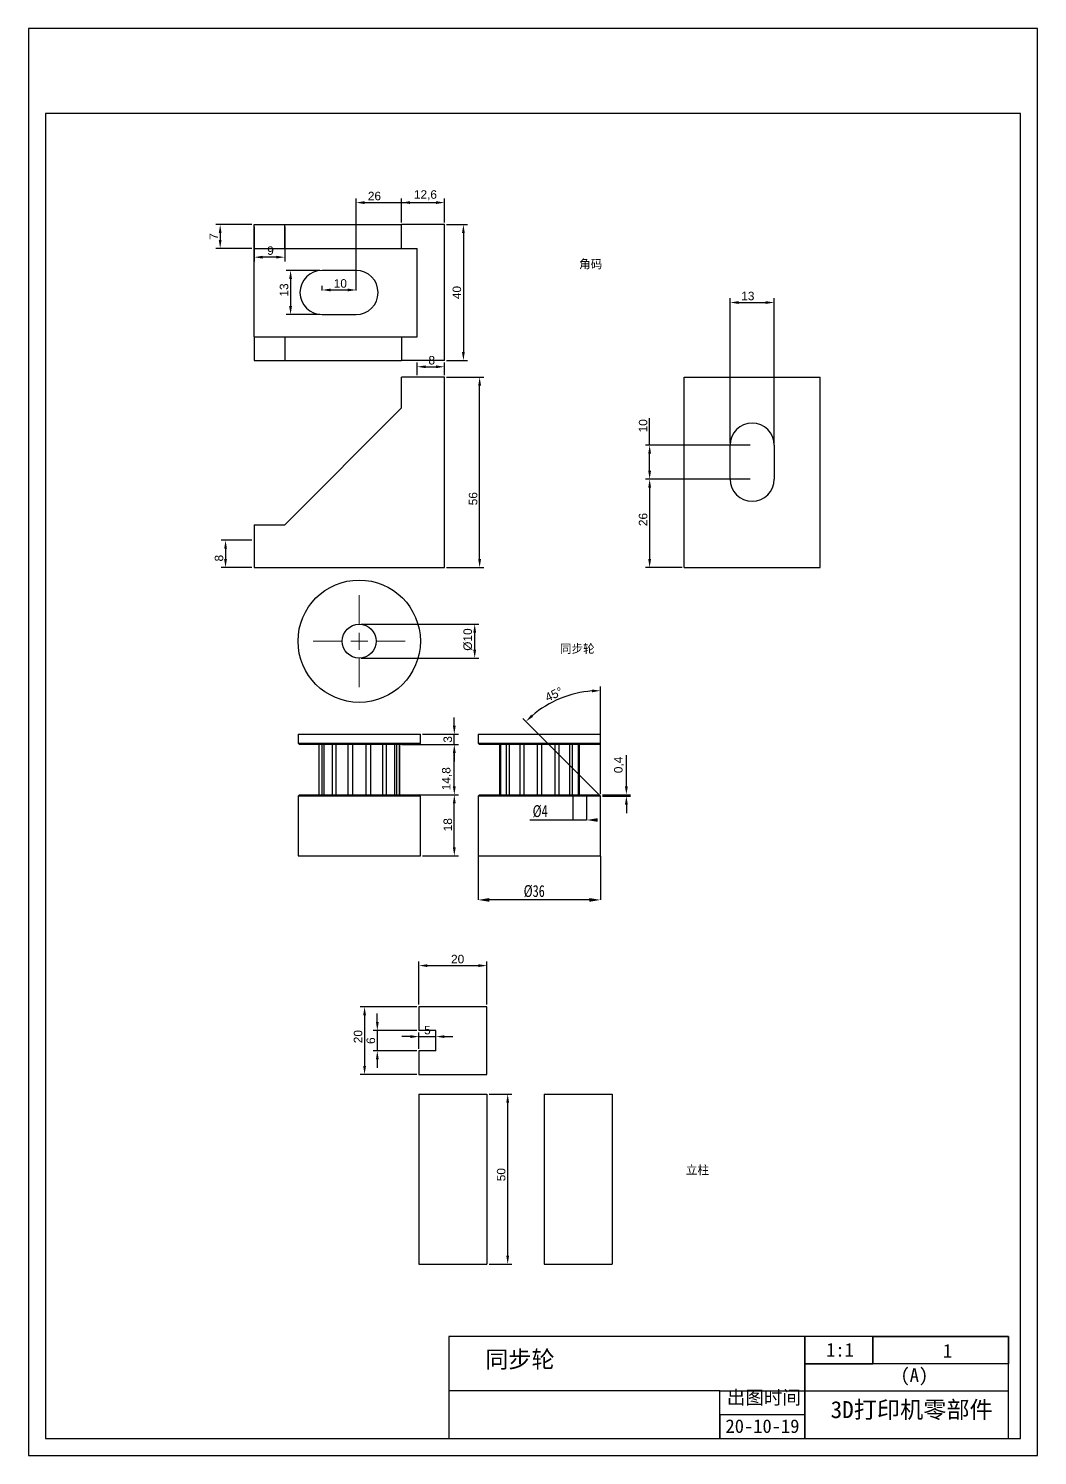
# Model space of a CAD drawing. Header units: millimetres. Extents: x -9 to 2385, y -1365 to 512.
# Drawn here: x 809.4 to 1106.4, y 85.9 to 505.9 of the extents above; entities that cross this region are included whole.
import ezdxf

# ---------------------------------------------------------------- set-up
doc = ezdxf.new("R2010")
doc.units = ezdxf.units.MM
doc.styles.add('SLDTEXTSTYLE0', font='TXT', dxfattribs={"width": 0.75})
doc.styles.get("Standard").update_dxf_attribs({"font": 'arial.ttf'})
doc.dimstyles.new('ISO-25', dxfattribs={"dimtxt": 2.5, "dimasz": 2.5, "dimexe": 1.25, "dimexo": 0.625, "dimtad": 1, "dimtxsty": 'Standard', "dimcen": 2.5, "dimclrd": 1, "dimclre": 1, "dimclrt": 1, "dimadec": 0, "dimazin": 0, "dimtfac": 1, "dimtmove": 0, "dimatfit": 3, "dimfxl": 1, "dimtfillclr": 1, "dimarcsym": 0})
doc.dimstyles.new('SLDDIMSTYLE0', dxfattribs={"dimtxt": 3.5, "dimasz": 3.302, "dimexe": 0, "dimexo": 0.0625, "dimgap": 0.875, "dimtad": 1, "dimrnd": 1e-09, "dimzin": 12, "dimdsep": 46, "dimtxsty": 'SLDTEXTSTYLE0', "dimsah": 1, "dimcen": 0.09, "dimadec": 0, "dimazin": 3, "dimtfac": 1, "dimtofl": 0, "dimtmove": 0, "dimatfit": 3, "dimfxl": 1, "dimfrac": 2, "dimtolj": 1, "dimtzin": 12, "dimarcsym": 0})
doc.dimstyles.new('SLDDIMSTYLE2', dxfattribs={"dimtxt": 3.5, "dimasz": 3.302, "dimexe": 0, "dimexo": 0.0625, "dimgap": 0.875, "dimtad": 1, "dimrnd": 1e-09, "dimzin": 12, "dimdsep": 46, "dimtxsty": 'SLDTEXTSTYLE0', "dimblk1": 'NONE', "dimsah": 1, "dimcen": 0, "dimadec": 0, "dimazin": 3, "dimtfac": 1, "dimtmove": 0, "dimatfit": 3, "dimldrblk": 'NONE', "dimfxl": 1, "dimfrac": 2, "dimtolj": 1, "dimtzin": 12, "dimarcsym": 0})

# ---------------------------------------------------------------- blocks, each defined once
blk = doc.blocks.new('*D131')
at = {"color": 1, "linetype": 'Continuous', "lineweight": -2, "transparency": 16777216}
for p, q in [((925.33, 280.4), (935.95, 280.4)), ((934.7, 264.9), (934.7, 277.9)), ((925.33, 262.4), (935.95, 262.4))]:
    blk.add_line(p, q, dxfattribs=at)
at = {"color": 1, "linetype": 'Continuous', "transparency": 16777216}
for points in [[(934.29, 277.9), (935.12, 277.9), (934.7, 280.4)], [(934.29, 264.9), (935.12, 264.9), (934.7, 262.4)]]:
    blk.add_solid(points, dxfattribs=at)
at = {"layer": 'Defpoints', "color": 0, "linetype": 'Continuous', "transparency": 16777216}
for p in [(924.7, 280.4), (934.7, 280.4), (924.7, 262.4)]:
    blk.add_point(p, dxfattribs=at)
at = {"color": 1, "linetype": 'Continuous', "lineweight": 18, "transparency": 16777216, "insert": (931.53, 271.59), "char_height": 2.5, "attachment_point": 2, "rotation": 90}
blk.add_mtext('18', dxfattribs=at)
blk = doc.blocks.new('*D132')
at = {"color": 1, "linetype": 'Continuous', "lineweight": -2, "transparency": 16777216}
for p, q in [((919.22, 295.2), (935.95, 295.2)), ((934.7, 282.9), (934.7, 292.7)), ((919.22, 280.4), (935.95, 280.4))]:
    blk.add_line(p, q, dxfattribs=at)
at = {"color": 1, "linetype": 'Continuous', "transparency": 16777216}
for points in [[(934.29, 292.7), (935.12, 292.7), (934.7, 295.2)], [(934.29, 282.9), (935.12, 282.9), (934.7, 280.4)]]:
    blk.add_solid(points, dxfattribs=at)
at = {"layer": 'Defpoints', "color": 0, "linetype": 'Continuous', "transparency": 16777216}
for p in [(918.59, 295.2), (934.7, 295.2), (918.59, 280.4)]:
    blk.add_point(p, dxfattribs=at)
at = {"color": 1, "linetype": 'Continuous', "lineweight": 18, "transparency": 16777216, "insert": (931.07, 285.13), "char_height": 2.5, "attachment_point": 2, "rotation": 90}
blk.add_mtext('14,8', dxfattribs=at)
blk = doc.blocks.new('*D133')
at = {"color": 1, "linetype": 'Continuous', "lineweight": -2, "transparency": 16777216}
for p, q in [((934.7, 300.7), (934.7, 303.2)), ((925.33, 298.2), (935.95, 298.2)), ((925.33, 295.2), (935.95, 295.2)), ((934.7, 295.2), (934.7, 298.2)), ((934.7, 292.7), (934.7, 290.2))]:
    blk.add_line(p, q, dxfattribs=at)
at = {"color": 1, "linetype": 'Continuous', "transparency": 16777216}
for points in [[(934.29, 300.7), (935.12, 300.7), (934.7, 298.2)], [(934.29, 292.7), (935.12, 292.7), (934.7, 295.2)]]:
    blk.add_solid(points, dxfattribs=at)
at = {"layer": 'Defpoints', "color": 0, "linetype": 'Continuous', "transparency": 16777216}
for p in [(924.7, 298.2), (924.7, 295.2), (934.7, 298.2)]:
    blk.add_point(p, dxfattribs=at)
at = {"color": 1, "linetype": 'Continuous', "lineweight": 18, "transparency": 16777216, "insert": (931.52, 296.7), "char_height": 2.5, "attachment_point": 2, "rotation": 90}
blk.add_mtext('3', dxfattribs=at)
blk = doc.blocks.new('*D134')
at = {"color": 1, "linetype": 'Continuous', "lineweight": -2, "transparency": 16777216}
for p, q in [((907.33, 330.61), (941.95, 330.61)), ((940.7, 323.11), (940.7, 328.11)), ((907.33, 320.61), (941.95, 320.61))]:
    blk.add_line(p, q, dxfattribs=at)
at = {"color": 1, "linetype": 'Continuous', "transparency": 16777216}
for points in [[(940.29, 328.11), (941.12, 328.11), (940.7, 330.61)], [(940.29, 323.11), (941.12, 323.11), (940.7, 320.61)]]:
    blk.add_solid(points, dxfattribs=at)
at = {"layer": 'Defpoints', "color": 0, "linetype": 'Continuous', "transparency": 16777216}
for p in [(906.7, 330.61), (940.7, 330.61), (906.7, 320.61)]:
    blk.add_point(p, dxfattribs=at)
at = {"color": 1, "linetype": 'Continuous', "lineweight": 18, "transparency": 16777216, "insert": (937.39, 326.09), "char_height": 2.5, "attachment_point": 2, "rotation": 90}
blk.add_mtext('%%c10', dxfattribs=at)
blk = doc.blocks.new('SW_CENTERMARKSYMBOL_0')
at = {"color": 0, "linetype": 'Continuous', "lineweight": 0}
for p, q in [((0, 5), (0, 13.5)), ((-5, 0), (-13.5, 0)), ((0, 0), (-2.5, 0)), ((0, 0), (0, 2.5)), ((0, 0), (0, -2.5)), ((0, 0), (2.5, 0)), ((5, 0), (13.5, 0)), ((0, -5), (0, -13.5))]:
    blk.add_line(p, q, dxfattribs=at)
blk = doc.blocks.new('*D135')
at = {"color": 0, "linetype": 'Continuous', "lineweight": -2, "transparency": 16777216}
for p, q in [((941.73, 262.33), (941.73, 249.46)), ((977.73, 262.33), (977.73, 249.46)), ((974.43, 249.46), (945.03, 249.46))]:
    blk.add_line(p, q, dxfattribs=at)
at = {"color": 0, "linetype": 'Continuous', "transparency": 16777216}
for points in [[(945.03, 250.01), (945.03, 248.91), (941.73, 249.46)], [(974.43, 250.01), (974.43, 248.91), (977.73, 249.46)]]:
    blk.add_solid(points, dxfattribs=at)
at = {"layer": 'Defpoints', "color": 0, "linetype": 'Continuous', "transparency": 16777216}
for p in [(941.73, 262.4), (977.73, 262.4), (941.73, 249.46)]:
    blk.add_point(p, dxfattribs=at)
at = {"color": 0, "linetype": 'Continuous', "lineweight": 18, "transparency": 16777216, "insert": (958.23, 253.83), "char_height": 3.5, "attachment_point": 2, "style": 'SLDTEXTSTYLE0'}
blk.add_mtext('\\A1;%%c36', dxfattribs=at)
blk = doc.blocks.new('*D136')
at = {"color": 0, "linetype": 'Continuous', "lineweight": -2, "transparency": 16777216}
for p, q in [((969.64, 280.33), (969.64, 272.98)), ((973.64, 280.33), (973.64, 272.98)), ((969.64, 272.98), (956.91, 272.98)), ((973.64, 272.98), (969.64, 272.98))]:
    blk.add_line(p, q, dxfattribs=at)
at = {"color": 0, "linetype": 'Continuous', "transparency": 16777216}
blk.add_solid([(976.94, 273.53), (976.94, 272.43), (973.64, 272.98)], dxfattribs=at)
at = {"layer": 'Defpoints', "color": 0, "linetype": 'Continuous', "transparency": 16777216}
for p in [(969.64, 280.4), (973.64, 280.4), (973.64, 272.98)]:
    blk.add_point(p, dxfattribs=at)
at = {"color": 0, "linetype": 'Continuous', "lineweight": 18, "transparency": 16777216, "insert": (959.97, 277.35), "char_height": 3.5, "attachment_point": 2, "style": 'SLDTEXTSTYLE0'}
blk.add_mtext('\\A1;%%c4', dxfattribs=at)
blk = doc.blocks.new('_NONE')
blk = doc.blocks.new('*D137')
at = {"color": 1, "linetype": 'Continuous', "lineweight": -2, "transparency": 16777216}
for p, q in [((985.36, 282.9), (985.36, 292.08)), ((978.35, 280.4), (986.61, 280.4)), ((978.35, 280), (986.61, 280)), ((985.36, 280), (985.36, 280.4)), ((985.36, 277.5), (985.36, 275))]:
    blk.add_line(p, q, dxfattribs=at)
at = {"color": 1, "linetype": 'Continuous', "transparency": 16777216}
for points in [[(984.94, 282.9), (985.78, 282.9), (985.36, 280.4)], [(984.94, 277.5), (985.78, 277.5), (985.36, 280)]]:
    blk.add_solid(points, dxfattribs=at)
at = {"layer": 'Defpoints', "color": 0, "linetype": 'Continuous', "transparency": 16777216}
for p in [(977.73, 280.4), (977.73, 280), (985.36, 280.4)]:
    blk.add_point(p, dxfattribs=at)
at = {"color": 1, "linetype": 'Continuous', "lineweight": 18, "transparency": 16777216, "insert": (981.73, 289.19), "char_height": 2.5, "attachment_point": 2, "rotation": 90}
blk.add_mtext('0,4', dxfattribs=at)
blk = doc.blocks.new('*D138')
at = {"color": 1, "linetype": 'Continuous', "lineweight": -2, "transparency": 16777216}
for p, q in [((977.73, 280.62), (977.73, 312.31)), ((977.29, 280.44), (954.88, 302.85))]:
    blk.add_line(p, q, dxfattribs=at)
blk.add_arc((977.73, 280), 31.07, 94.6121, 130.3879, dxfattribs=at)
at = {"color": 1, "linetype": 'Continuous', "transparency": 16777216}
for points in [[(975.22, 311.38), (975.25, 310.55), (977.73, 311.06)], [(957.88, 303.35), (957.32, 303.96), (955.76, 301.96)]]:
    blk.add_solid(points, dxfattribs=at)
at = {"layer": 'Defpoints', "color": 0, "linetype": 'Continuous', "transparency": 16777216}
for p in [(969.69, 310), (977.73, 280), (977.73, 280), (991.87, 265.85), (977.73, 260)]:
    blk.add_point(p, dxfattribs=at)
at = {"color": 1, "linetype": 'Continuous', "lineweight": 18, "transparency": 16777216, "insert": (961.1, 310.02), "char_height": 2.5, "attachment_point": 1, "rotation": 24.8026}
blk.add_mtext('45°', dxfattribs=at)
blk = doc.blocks.new('*D117')
at = {"color": 1, "linetype": 'Continuous', "lineweight": -2, "transparency": 16777216}
for p, q in [((932.4, 403.3), (943.41, 403.3)), ((942.16, 349.8), (942.16, 400.8)), ((932.4, 347.3), (943.41, 347.3))]:
    blk.add_line(p, q, dxfattribs=at)
at = {"color": 1, "linetype": 'Continuous', "transparency": 16777216}
for points in [[(941.74, 400.8), (942.58, 400.8), (942.16, 403.3)], [(941.74, 349.8), (942.58, 349.8), (942.16, 347.3)]]:
    blk.add_solid(points, dxfattribs=at)
at = {"layer": 'Defpoints', "color": 0, "linetype": 'Continuous', "transparency": 16777216}
for p in [(931.78, 403.3), (942.16, 403.3), (931.78, 347.3)]:
    blk.add_point(p, dxfattribs=at)
at = {"color": 1, "linetype": 'Continuous', "lineweight": 18, "transparency": 16777216, "insert": (938.98, 367.55), "char_height": 2.5, "attachment_point": 2, "rotation": 90}
blk.add_mtext('56', dxfattribs=at)
blk = doc.blocks.new('*D118')
at = {"color": 1, "linetype": 'Continuous', "lineweight": -2, "transparency": 16777216}
for p, q in [((875.15, 355.3), (866.11, 355.3)), ((867.36, 352.8), (867.36, 349.8)), ((875.15, 347.3), (866.11, 347.3))]:
    blk.add_line(p, q, dxfattribs=at)
at = {"color": 1, "linetype": 'Continuous', "transparency": 16777216}
for points in [[(866.95, 352.8), (867.78, 352.8), (867.36, 355.3)], [(866.95, 349.8), (867.78, 349.8), (867.36, 347.3)]]:
    blk.add_solid(points, dxfattribs=at)
at = {"layer": 'Defpoints', "color": 0, "linetype": 'Continuous', "transparency": 16777216}
for p in [(875.78, 355.3), (867.36, 347.3), (875.78, 347.3)]:
    blk.add_point(p, dxfattribs=at)
at = {"color": 1, "linetype": 'Continuous', "lineweight": 18, "transparency": 16777216, "insert": (864.18, 350.05), "char_height": 2.5, "attachment_point": 2, "rotation": 90}
blk.add_mtext('8', dxfattribs=at)
blk = doc.blocks.new('*D119')
at = {"color": 1, "linetype": 'Continuous', "lineweight": -2, "transparency": 16777216}
for p, q in [((923.78, 403.92), (923.78, 407.64)), ((931.78, 403.92), (931.78, 407.64)), ((926.28, 406.39), (929.28, 406.39))]:
    blk.add_line(p, q, dxfattribs=at)
at = {"color": 1, "linetype": 'Continuous', "transparency": 16777216}
for points in [[(926.28, 406.8), (926.28, 405.97), (923.78, 406.39)], [(929.28, 406.8), (929.28, 405.97), (931.78, 406.39)]]:
    blk.add_solid(points, dxfattribs=at)
at = {"layer": 'Defpoints', "color": 0, "linetype": 'Continuous', "transparency": 16777216}
for p in [(923.78, 403.3), (931.78, 406.39), (931.78, 403.3)]:
    blk.add_point(p, dxfattribs=at)
at = {"color": 1, "linetype": 'Continuous', "lineweight": 18, "transparency": 16777216, "insert": (928.06, 409.56), "char_height": 2.5, "attachment_point": 2}
blk.add_mtext('8', dxfattribs=at)
blk = doc.blocks.new('*D120')
at = {"color": 1, "linetype": 'Continuous', "lineweight": -2, "transparency": 16777216}
for p, q in [((932.4, 448.23), (938.63, 448.23)), ((937.38, 445.73), (937.38, 410.73)), ((932.4, 408.23), (938.63, 408.23))]:
    blk.add_line(p, q, dxfattribs=at)
at = {"color": 1, "linetype": 'Continuous', "transparency": 16777216}
for points in [[(936.96, 445.73), (937.79, 445.73), (937.38, 448.23)], [(936.96, 410.73), (937.79, 410.73), (937.38, 408.23)]]:
    blk.add_solid(points, dxfattribs=at)
at = {"layer": 'Defpoints', "color": 0, "linetype": 'Continuous', "transparency": 16777216}
for p in [(931.78, 448.23), (931.78, 408.23), (937.38, 408.23)]:
    blk.add_point(p, dxfattribs=at)
at = {"color": 1, "linetype": 'Continuous', "lineweight": 18, "transparency": 16777216, "insert": (934.2, 428.23), "char_height": 2.5, "attachment_point": 2, "rotation": 90}
blk.add_mtext('40', dxfattribs=at)
blk = doc.blocks.new('*D121')
at = {"color": 1, "linetype": 'Continuous', "lineweight": -2, "transparency": 16777216}
for p, q in [((919.18, 448.85), (919.18, 455.96)), ((921.68, 454.71), (929.28, 454.71)), ((931.78, 448.85), (931.78, 455.96))]:
    blk.add_line(p, q, dxfattribs=at)
at = {"color": 1, "linetype": 'Continuous', "transparency": 16777216}
for points in [[(921.68, 455.13), (921.68, 454.29), (919.18, 454.71)], [(929.28, 455.13), (929.28, 454.29), (931.78, 454.71)]]:
    blk.add_solid(points, dxfattribs=at)
at = {"layer": 'Defpoints', "color": 0, "linetype": 'Continuous', "transparency": 16777216}
for p in [(931.78, 454.71), (919.18, 448.23), (931.78, 448.23)]:
    blk.add_point(p, dxfattribs=at)
at = {"color": 1, "linetype": 'Continuous', "lineweight": 18, "transparency": 16777216, "insert": (926.2, 458.34), "char_height": 2.5, "attachment_point": 2}
blk.add_mtext('12,6', dxfattribs=at)
blk = doc.blocks.new('*D122')
at = {"color": 1, "linetype": 'Continuous', "lineweight": -2, "transparency": 16777216}
for p, q in [((875.78, 447.6), (875.78, 437.39)), ((884.78, 447.6), (884.78, 437.39)), ((882.28, 438.64), (878.28, 438.64))]:
    blk.add_line(p, q, dxfattribs=at)
at = {"color": 1, "linetype": 'Continuous', "transparency": 16777216}
for points in [[(878.28, 439.06), (878.28, 438.23), (875.78, 438.64)], [(882.28, 439.06), (882.28, 438.23), (884.78, 438.64)]]:
    blk.add_solid(points, dxfattribs=at)
at = {"layer": 'Defpoints', "color": 0, "linetype": 'Continuous', "transparency": 16777216}
for p in [(875.78, 448.23), (884.78, 448.23), (875.78, 438.64)]:
    blk.add_point(p, dxfattribs=at)
at = {"color": 1, "linetype": 'Continuous', "lineweight": 18, "transparency": 16777216, "insert": (880.59, 441.82), "char_height": 2.5, "attachment_point": 2}
blk.add_mtext('9', dxfattribs=at)
blk = doc.blocks.new('*D123')
at = {"color": 1, "linetype": 'Continuous', "lineweight": -2, "transparency": 16777216}
for p, q in [((875.15, 448.23), (864.53, 448.23)), ((865.78, 445.73), (865.78, 443.73)), ((875.15, 441.23), (864.53, 441.23))]:
    blk.add_line(p, q, dxfattribs=at)
at = {"color": 1, "linetype": 'Continuous', "transparency": 16777216}
for points in [[(865.36, 445.73), (866.19, 445.73), (865.78, 448.23)], [(865.36, 443.73), (866.19, 443.73), (865.78, 441.23)]]:
    blk.add_solid(points, dxfattribs=at)
at = {"layer": 'Defpoints', "color": 0, "linetype": 'Continuous', "transparency": 16777216}
for p in [(875.78, 448.23), (865.78, 441.23), (875.78, 441.23)]:
    blk.add_point(p, dxfattribs=at)
at = {"color": 1, "linetype": 'Continuous', "lineweight": 18, "transparency": 16777216, "insert": (862.65, 444.73), "char_height": 2.5, "attachment_point": 2, "rotation": 90}
blk.add_mtext('7', dxfattribs=at)
blk = doc.blocks.new('*D124')
at = {"color": 1, "linetype": 'Continuous', "lineweight": -2, "transparency": 16777216}
for p, q in [((895.15, 434.73), (885.25, 434.73)), ((886.5, 432.23), (886.5, 424.23)), ((895.15, 421.73), (885.25, 421.73))]:
    blk.add_line(p, q, dxfattribs=at)
at = {"color": 1, "linetype": 'Continuous', "transparency": 16777216}
for points in [[(886.09, 432.23), (886.92, 432.23), (886.5, 434.73)], [(886.09, 424.23), (886.92, 424.23), (886.5, 421.73)]]:
    blk.add_solid(points, dxfattribs=at)
at = {"layer": 'Defpoints', "color": 0, "linetype": 'Continuous', "transparency": 16777216}
for p in [(895.78, 434.73), (886.5, 421.73), (895.78, 421.73)]:
    blk.add_point(p, dxfattribs=at)
at = {"color": 1, "linetype": 'Continuous', "lineweight": 18, "transparency": 16777216, "insert": (883.32, 428.99), "char_height": 2.5, "attachment_point": 2, "rotation": 90}
blk.add_mtext('13', dxfattribs=at)
blk = doc.blocks.new('*D125')
at = {"color": 1, "linetype": 'Continuous', "lineweight": -2, "transparency": 16777216}
for p, q in [((895.78, 428.85), (895.78, 430.24)), ((898.28, 428.99), (903.28, 428.99)), ((905.78, 428.85), (905.78, 430.24))]:
    blk.add_line(p, q, dxfattribs=at)
at = {"color": 1, "linetype": 'Continuous', "transparency": 16777216}
for points in [[(898.28, 429.41), (898.28, 428.57), (895.78, 428.99)], [(903.28, 429.41), (903.28, 428.57), (905.78, 428.99)]]:
    blk.add_solid(points, dxfattribs=at)
at = {"layer": 'Defpoints', "color": 0, "linetype": 'Continuous', "transparency": 16777216}
for p in [(905.78, 428.99), (895.78, 428.23), (905.78, 428.23)]:
    blk.add_point(p, dxfattribs=at)
at = {"color": 1, "linetype": 'Continuous', "lineweight": 18, "transparency": 16777216, "insert": (901.16, 432.17), "char_height": 2.5, "attachment_point": 2}
blk.add_mtext('10', dxfattribs=at)
blk = doc.blocks.new('*D126')
at = {"color": 1, "linetype": 'Continuous', "lineweight": -2, "transparency": 16777216}
for p, q in [((905.78, 428.85), (905.78, 455.96)), ((908.28, 454.71), (929.28, 454.71)), ((931.78, 448.85), (931.78, 455.96))]:
    blk.add_line(p, q, dxfattribs=at)
at = {"color": 1, "linetype": 'Continuous', "transparency": 16777216}
for points in [[(908.28, 455.13), (908.28, 454.29), (905.78, 454.71)], [(929.28, 455.13), (929.28, 454.29), (931.78, 454.71)]]:
    blk.add_solid(points, dxfattribs=at)
at = {"layer": 'Defpoints', "color": 0, "linetype": 'Continuous', "transparency": 16777216}
for p in [(931.78, 454.71), (931.78, 448.23), (905.78, 428.23)]:
    blk.add_point(p, dxfattribs=at)
at = {"color": 1, "linetype": 'Continuous', "lineweight": 18, "transparency": 16777216, "insert": (911.2, 457.89), "char_height": 2.5, "attachment_point": 2}
blk.add_mtext('26', dxfattribs=at)
blk = doc.blocks.new('*D127')
at = {"color": 1, "linetype": 'Continuous', "lineweight": -2, "transparency": 16777216}
for p, q in [((1015.89, 383.92), (1015.89, 426.55)), ((1018.39, 425.3), (1026.39, 425.3)), ((1028.89, 383.92), (1028.89, 426.55))]:
    blk.add_line(p, q, dxfattribs=at)
at = {"color": 1, "linetype": 'Continuous', "transparency": 16777216}
for points in [[(1018.39, 425.71), (1018.39, 424.88), (1015.89, 425.3)], [(1026.39, 425.71), (1026.39, 424.88), (1028.89, 425.3)]]:
    blk.add_solid(points, dxfattribs=at)
at = {"layer": 'Defpoints', "color": 0, "linetype": 'Continuous', "transparency": 16777216}
for p in [(1028.89, 425.3), (1015.89, 383.3), (1028.89, 383.3)]:
    blk.add_point(p, dxfattribs=at)
at = {"color": 1, "linetype": 'Continuous', "lineweight": 18, "transparency": 16777216, "insert": (1021.11, 428.48), "char_height": 2.5, "attachment_point": 2}
blk.add_mtext('13', dxfattribs=at)
blk = doc.blocks.new('*D128')
at = {"color": 1, "linetype": 'Continuous', "lineweight": -2, "transparency": 16777216}
for p, q in [((992.2, 383.3), (992.2, 391.3)), ((1021.77, 383.3), (990.95, 383.3)), ((992.2, 375.8), (992.2, 380.8)), ((1021.77, 373.3), (990.95, 373.3))]:
    blk.add_line(p, q, dxfattribs=at)
at = {"color": 1, "linetype": 'Continuous', "transparency": 16777216}
for points in [[(991.78, 380.8), (992.62, 380.8), (992.2, 383.3)], [(991.78, 375.8), (992.62, 375.8), (992.2, 373.3)]]:
    blk.add_solid(points, dxfattribs=at)
at = {"layer": 'Defpoints', "color": 0, "linetype": 'Continuous', "transparency": 16777216}
for p in [(1022.39, 383.3), (992.2, 373.3), (1022.39, 373.3)]:
    blk.add_point(p, dxfattribs=at)
at = {"color": 1, "linetype": 'Continuous', "lineweight": 18, "transparency": 16777216, "insert": (989.02, 389.01), "char_height": 2.5, "attachment_point": 2, "rotation": 90}
blk.add_mtext('10', dxfattribs=at)
blk = doc.blocks.new('*D129')
at = {"color": 1, "linetype": 'Continuous', "lineweight": -2, "transparency": 16777216}
for p, q in [((1021.77, 373.3), (990.95, 373.3)), ((992.2, 370.8), (992.2, 349.8)), ((1001.77, 347.3), (990.95, 347.3))]:
    blk.add_line(p, q, dxfattribs=at)
at = {"color": 1, "linetype": 'Continuous', "transparency": 16777216}
for points in [[(991.78, 370.8), (992.62, 370.8), (992.2, 373.3)], [(991.78, 349.8), (992.62, 349.8), (992.2, 347.3)]]:
    blk.add_solid(points, dxfattribs=at)
at = {"layer": 'Defpoints', "color": 0, "linetype": 'Continuous', "transparency": 16777216}
for p in [(1022.39, 373.3), (992.2, 347.3), (1002.39, 347.3)]:
    blk.add_point(p, dxfattribs=at)
at = {"color": 1, "linetype": 'Continuous', "lineweight": 18, "transparency": 16777216, "insert": (989.02, 361.42), "char_height": 2.5, "attachment_point": 2, "rotation": 90}
blk.add_mtext('26', dxfattribs=at)
blk = doc.blocks.new('*D130')
at = {"color": 1, "linetype": 'Continuous', "lineweight": -2, "transparency": 16777216}
for p, q in [((944.92, 192.26), (951.67, 192.26)), ((950.42, 144.76), (950.42, 189.76)), ((944.92, 142.26), (951.67, 142.26))]:
    blk.add_line(p, q, dxfattribs=at)
at = {"color": 1, "linetype": 'Continuous', "transparency": 16777216}
for points in [[(950, 189.76), (950.84, 189.76), (950.42, 192.26)], [(950, 144.76), (950.84, 144.76), (950.42, 142.26)]]:
    blk.add_solid(points, dxfattribs=at)
at = {"layer": 'Defpoints', "color": 0, "linetype": 'Continuous', "transparency": 16777216}
for p in [(944.29, 192.26), (950.42, 192.26), (944.29, 142.26)]:
    blk.add_point(p, dxfattribs=at)
at = {"color": 1, "linetype": 'Continuous', "lineweight": 18, "transparency": 16777216, "insert": (947.24, 168.59), "char_height": 2.5, "attachment_point": 2, "rotation": 90}
blk.add_mtext('50', dxfattribs=at)
blk = doc.blocks.new('*D139')
at = {"color": 1, "linetype": 'Continuous', "lineweight": -2, "transparency": 16777216}
for p, q in [((924.29, 218.66), (924.29, 231.37)), ((944.29, 218.66), (944.29, 231.37)), ((926.79, 230.12), (941.79, 230.12))]:
    blk.add_line(p, q, dxfattribs=at)
at = {"color": 1, "linetype": 'Continuous', "transparency": 16777216}
for points in [[(926.79, 230.54), (926.79, 229.7), (924.29, 230.12)], [(941.79, 230.54), (941.79, 229.7), (944.29, 230.12)]]:
    blk.add_solid(points, dxfattribs=at)
at = {"layer": 'Defpoints', "color": 0, "linetype": 'Continuous', "transparency": 16777216}
for p in [(944.29, 230.12), (924.29, 218.03), (944.29, 218.03)]:
    blk.add_point(p, dxfattribs=at)
at = {"color": 1, "linetype": 'Continuous', "lineweight": 18, "transparency": 16777216, "insert": (935.69, 233.3), "char_height": 2.5, "attachment_point": 2}
blk.add_mtext('20', dxfattribs=at)
blk = doc.blocks.new('*D140')
at = {"color": 1, "linetype": 'Continuous', "lineweight": -2, "transparency": 16777216}
for p, q in [((923.67, 218.03), (907.04, 218.03)), ((908.29, 215.53), (908.29, 200.53)), ((923.67, 198.03), (907.04, 198.03))]:
    blk.add_line(p, q, dxfattribs=at)
at = {"color": 1, "linetype": 'Continuous', "transparency": 16777216}
for points in [[(907.88, 215.53), (908.71, 215.53), (908.29, 218.03)], [(907.88, 200.53), (908.71, 200.53), (908.29, 198.03)]]:
    blk.add_solid(points, dxfattribs=at)
at = {"layer": 'Defpoints', "color": 0, "linetype": 'Continuous', "transparency": 16777216}
for p in [(924.29, 218.03), (908.29, 198.03), (924.29, 198.03)]:
    blk.add_point(p, dxfattribs=at)
at = {"color": 1, "linetype": 'Continuous', "lineweight": 18, "transparency": 16777216, "insert": (905.11, 209.22), "char_height": 2.5, "attachment_point": 2, "rotation": 90}
blk.add_mtext('20', dxfattribs=at)
blk = doc.blocks.new('*D141')
at = {"color": 1, "linetype": 'Continuous', "lineweight": -2, "transparency": 16777216}
for p, q in [((912.04, 213.53), (912.04, 216.03)), ((923.67, 211.03), (910.79, 211.03)), ((912.04, 211.03), (912.04, 205.03)), ((923.67, 205.03), (910.79, 205.03)), ((912.04, 202.53), (912.04, 200.03))]:
    blk.add_line(p, q, dxfattribs=at)
at = {"color": 1, "linetype": 'Continuous', "transparency": 16777216}
for points in [[(911.63, 213.53), (912.46, 213.53), (912.04, 211.03)], [(911.63, 202.53), (912.46, 202.53), (912.04, 205.03)]]:
    blk.add_solid(points, dxfattribs=at)
at = {"layer": 'Defpoints', "color": 0, "linetype": 'Continuous', "transparency": 16777216}
for p in [(924.29, 211.03), (912.04, 205.03), (924.29, 205.03)]:
    blk.add_point(p, dxfattribs=at)
at = {"color": 1, "linetype": 'Continuous', "lineweight": 18, "transparency": 16777216, "insert": (908.87, 208.03), "char_height": 2.5, "attachment_point": 2, "rotation": 90}
blk.add_mtext('6', dxfattribs=at)
blk = doc.blocks.new('*D142')
at = {"color": 1, "linetype": 'Continuous', "lineweight": -2, "transparency": 16777216}
for p, q in [((924.29, 205.66), (924.29, 210.47)), ((929.29, 205.66), (929.29, 210.47)), ((921.79, 209.22), (919.29, 209.22)), ((924.29, 209.22), (929.29, 209.22)), ((931.79, 209.22), (934.29, 209.22))]:
    blk.add_line(p, q, dxfattribs=at)
at = {"color": 1, "linetype": 'Continuous', "transparency": 16777216}
for points in [[(921.79, 209.64), (921.79, 208.81), (924.29, 209.22)], [(931.79, 209.64), (931.79, 208.81), (929.29, 209.22)]]:
    blk.add_solid(points, dxfattribs=at)
at = {"layer": 'Defpoints', "color": 0, "linetype": 'Continuous', "transparency": 16777216}
for p in [(929.29, 209.22), (924.29, 205.03), (929.29, 205.03)]:
    blk.add_point(p, dxfattribs=at)
at = {"color": 1, "linetype": 'Continuous', "lineweight": 18, "transparency": 16777216, "insert": (926.79, 212.39), "char_height": 2.5, "attachment_point": 2}
blk.add_mtext('5', dxfattribs=at)

msp = doc.modelspace()

# ---------------------------------------------------------------- linework, layer by layer
at = {"color": 7, "linetype": 'Continuous', "lineweight": 25}
for p, q in [((875.7753, 441.2284), (875.7753, 448.2284)), ((875.7753, 448.2284), (884.7753, 448.2284)), ((884.7753, 441.2284), (884.7753, 448.2284)), ((884.7753, 448.2284), (919.1753, 448.2284)), ((919.1753, 441.2284), (919.1753, 448.2284)), ((931.7753, 448.2284), (919.1753, 448.2284)), ((931.7753, 408.2284), (931.7753, 448.2284)), ((875.7753, 441.2284), (884.7753, 441.2284)), ((875.7753, 415.2284), (875.7753, 441.2284)), ((884.7753, 441.2284), (919.1753, 441.2284)), ((919.1753, 441.2284), (923.7753, 441.2284)), ((923.7753, 415.2284), (923.7753, 441.2284)), ((905.7753, 434.7284), (895.7753, 434.7284)), ((895.7753, 421.7284), (905.7753, 421.7284)), ((875.7753, 415.2284), (875.7753, 408.2284)), ((875.7753, 415.2284), (884.7753, 415.2284)), ((884.7753, 415.2284), (884.7753, 408.2284)), ((884.7753, 415.2284), (919.1753, 415.2284)), ((919.1753, 415.2284), (919.1753, 408.2284)), ((919.1753, 415.2284), (923.7753, 415.2284)), ((875.7753, 408.2284), (884.7753, 408.2284)), ((884.7753, 408.2284), (919.1753, 408.2284)), ((931.7753, 408.2284), (919.1753, 408.2284)), ((919.1753, 394.2975), (919.1753, 403.2975)), ((931.7753, 403.2975), (919.1753, 403.2975)), ((931.7753, 347.2975), (931.7753, 403.2975)), ((1002.3935, 347.2975), (1002.3935, 403.2975)), ((1002.3935, 403.2975), (1042.3935, 403.2975)), ((1042.3935, 347.2975), (1042.3935, 403.2975)), ((884.7753, 359.8975), (919.1753, 394.2975)), ((1015.8935, 373.2975), (1015.8935, 383.2975)), ((1028.8935, 383.2975), (1028.8935, 373.2975)), ((875.7753, 359.8975), (875.7753, 347.2975)), ((875.7753, 359.8975), (884.7753, 359.8975)), ((875.7753, 347.2975), (931.7753, 347.2975)), ((1002.3935, 347.2975), (1042.3935, 347.2975)), ((888.7039, 298.1966), (888.7039, 295.5966)), ((888.7039, 298.1966), (906.7039, 298.1966)), ((888.7039, 295.5966), (889.1039, 295.1966)), ((888.7039, 295.5966), (906.7039, 295.5966)), ((906.7039, 295.1966), (889.1039, 295.1966)), ((894.7982, 295.1966), (894.7982, 280.3966)), ((894.817, 295.1966), (894.817, 280.3966)), ((895.704, 295.1966), (895.704, 280.3966)), ((896.2844, 295.1966), (896.2844, 280.3966)), ((898.7696, 295.1966), (898.7696, 280.3966)), ((899.8155, 295.1966), (899.8155, 280.3966)), ((903.4067, 295.1966), (903.4067, 280.3966)), ((904.711, 295.1966), (904.711, 280.3966)), ((906.7039, 298.1966), (924.7039, 298.1966)), ((906.7039, 295.5966), (924.7039, 295.5966)), ((924.3039, 295.1966), (906.7039, 295.1966)), ((908.6968, 295.1966), (908.6968, 280.3966)), ((910.0011, 295.1966), (910.0011, 280.3966)), ((913.5923, 295.1966), (913.5923, 280.3966)), ((914.6382, 295.1966), (914.6382, 280.3966)), ((917.1234, 295.1966), (917.1234, 280.3966)), ((917.7039, 295.1966), (917.7039, 280.3966)), ((918.5908, 295.1966), (918.5908, 280.3966)), ((918.6096, 280.3966), (918.6096, 295.1966)), ((924.3039, 295.1966), (924.7039, 295.5966)), ((924.7039, 295.5966), (924.7039, 298.1966)), ((941.73, 298.1966), (941.73, 295.5966)), ((941.73, 298.1966), (977.73, 298.1966)), ((941.73, 295.5966), (942.13, 295.1966)), ((941.73, 295.5966), (977.73, 295.5966)), ((977.33, 295.1966), (942.13, 295.1966)), ((947.9923, 295.1966), (947.9923, 280.3966)), ((948.29, 295.1966), (948.29, 280.3966)), ((950.0194, 295.1966), (950.0194, 280.3966)), ((950.8535, 295.1966), (950.8535, 280.3966)), ((953.9698, 295.1966), (953.9698, 280.3966)), ((955.1751, 295.1966), (955.1751, 280.3966)), ((959.0611, 295.1966), (959.0611, 280.3966)), ((960.3989, 295.1966), (960.3989, 280.3966)), ((964.2848, 295.1966), (964.2848, 280.3966)), ((965.4902, 295.1966), (965.4902, 280.3966)), ((968.6064, 295.1966), (968.6064, 280.3966)), ((969.4406, 295.1966), (969.4406, 280.3966)), ((971.17, 295.1966), (971.17, 280.3966)), ((971.4677, 295.1966), (971.4677, 280.3966)), ((977.33, 295.1966), (977.73, 295.5966)), ((977.73, 295.5966), (977.73, 298.1966)), ((889.1039, 280.3966), (888.7039, 279.9966)), ((888.7039, 279.9966), (888.7039, 262.3966)), ((906.7039, 279.9966), (888.7039, 279.9966)), ((889.1039, 280.3966), (906.7039, 280.3966)), ((906.7039, 280.3966), (924.3039, 280.3966)), ((924.7039, 279.9966), (906.7039, 279.9966)), ((924.7039, 279.9966), (924.3039, 280.3966)), ((924.7039, 262.3966), (924.7039, 279.9966)), ((942.13, 280.3966), (941.73, 279.9966)), ((941.73, 279.9966), (941.73, 262.3966)), ((977.73, 279.9966), (941.73, 279.9966)), ((942.13, 280.3966), (977.33, 280.3966)), ((977.73, 279.9966), (977.33, 280.3966)), ((977.73, 262.3966), (977.73, 279.9966)), ((888.7039, 262.3966), (906.7039, 262.3966)), ((906.7039, 262.3966), (924.7039, 262.3966)), ((941.73, 262.3966), (977.73, 262.3966)), ((924.2925, 218.0339), (924.2925, 211.0339)), ((944.2925, 218.0339), (924.2925, 218.0339)), ((944.2925, 198.0339), (944.2925, 218.0339)), ((929.2925, 211.0339), (924.2925, 211.0339)), ((929.2925, 205.0339), (929.2925, 211.0339)), ((924.2925, 205.0339), (924.2925, 198.0339)), ((929.2925, 205.0339), (924.2925, 205.0339)), ((924.2925, 198.0339), (944.2925, 198.0339)), ((924.2925, 192.2593), (944.2925, 192.2593)), ((924.2925, 192.2593), (924.2925, 142.2593)), ((944.2925, 192.2593), (944.2925, 142.2593)), ((961.1867, 192.2593), (961.1867, 142.2593)), ((961.1867, 192.2593), (981.1867, 192.2593)), ((981.1867, 192.2593), (981.1867, 142.2593)), ((924.2925, 142.2593), (944.2925, 142.2593)), ((961.1867, 142.2593), (981.1867, 142.2593))]:
    msp.add_line(p, q, dxfattribs=at)
for p, q in [((933.1377, 120.94, 420), (933.1377, 90.94, 420)), ((957.8694, 120.94, 420), (933.1377, 120.94, 420)), ((1057.8694, 120.94, 420), (957.8694, 120.94, 420)), ((1037.8694, 90.94, 420), (1037.8694, 120.94, 420)), ((1037.8694, 120.94, 420), (1037.8694, 112.94, 420)), ((1057.8694, 112.94, 420), (1057.8694, 120.94, 420)), ((1057.8694, 112.94, 420), (1057.8694, 120.94, 420)), ((1057.8694, 120.94, 420), (1097.8694, 120.94, 420)), ((1097.8694, 120.94, 420), (1057.8694, 120.94, 420)), ((1057.8694, 120.94, 420), (1057.8694, 112.94, 420)), ((1097.8694, 90.94, 420), (1097.8694, 120.94, 420)), ((1097.8694, 120.94, 420), (1097.8694, 112.94, 420)), ((1037.8694, 112.94, 420), (1057.8694, 112.94, 420)), ((1057.8694, 112.94, 420), (1037.8694, 112.94, 420)), ((1037.8694, 112.94, 420), (1037.8694, 90.94, 420)), ((1097.8694, 112.94, 420), (1057.8694, 112.94, 420)), ((1012.8694, 104.94, 420), (933.1377, 104.94, 420)), ((1012.8694, 90.94, 420), (1012.8694, 104.94, 420)), ((1012.8694, 104.94, 420), (1037.8694, 104.94, 420)), ((1037.8694, 90.94, 420), (1037.8694, 104.94, 420)), ((1037.8694, 104.94, 420), (1097.8694, 104.94, 420)), ((1037.8694, 97.94, 420), (1012.8694, 97.94, 420)), ((1012.8694, 97.94, 420), (1012.8694, 90.94, 420)), ((957.8694, 90.94, 420), (972.8694, 90.94, 420)), ((972.8694, 90.94, 420), (1012.8694, 90.94, 420)), ((1012.8694, 90.94, 420), (1037.8694, 90.94, 420))]:
    msp.add_line(p, q)
for points in [[(809.3694, 505.94), (809.3694, 85.94), (1106.3694, 85.94), (1106.3694, 505.94)], [(814.3694, 480.94), (814.3694, 90.94), (1101.3694, 90.94), (1101.3694, 480.94)]]:
    msp.add_lwpolyline(points, close=True)
for radius in [18, 5]:
    msp.add_circle((906.7039, 325.6122), radius, dxfattribs=at)
for centre, start, end in [((895.7753, 428.2284), 90, 270), ((905.7753, 428.2284), 270, 90), ((1022.3935, 383.2975), 0, 180), ((1022.3935, 373.2975), 180, 0)]:
    msp.add_arc(centre, 6.5, start, end, dxfattribs=at)

# ---------------------------------------------------------------- block references
at = {"color": 7, "linetype": 'Continuous', "lineweight": 0}
msp.add_blockref('SW_CENTERMARKSYMBOL_0', (906.7039, 325.6122), dxfattribs=at)

# ---------------------------------------------------------------- texts
at = {"char_height": 2.5, "attachment_point": 1}
for s, insert in [('{\\fSimSun|b0|i0|c134|p2;角码}', (971.4257, 437.8643)), ('{\\fSimSun|b0|i0|c134|p2;同步轮}', (965.787, 324.6489)), ('{\\fSimSun|b0|i0|c134|p2;立柱}', (1002.8702, 171.2063))]:
    msp.add_mtext_dynamic_manual_height_columns(s, width=17.173257, gutter_width=12.5, heights=[0], dxfattribs=dict(at, insert=insert))
at = {"insert": (1044.1623, 119.0366, 420), "char_height": 4, "width": 9.189944, "attachment_point": 1}
msp.add_mtext('{\\fSimSun|b0|i0|c134|p2;1:1}', dxfattribs=at)
at = {"attachment_point": 1}
for s, insert, char_height in [('{\\fSimSun|b0|i0|c134|p2;1}', (1078.5435, 118.736, 420), 4), ('{\\fSimSun|b0|i0|c134|p2;同步轮}', (943.7968, 116.75, 620.1756), 5), ('{\\fSimSun|b0|i0|c134|p2;(A)}', (1066.0445, 111.6048, 420), 4), ('{\\fSimSun|b0|i0|c134|p2;出图时间}', (1014.907, 104.9955, 1260), 4), ('{\\fSimSun|b0|i0|c0|p2;3D\\fSimSun|b0|i0|c134|p2;打印机零部件}', (1045.478, 101.9369), 5), ('{\\fSimSun|b0|i0|c134|p2;20-10-19}', (1014.5342, 96.5752), 4)]:
    msp.add_mtext(s, dxfattribs=dict(at, insert=insert, char_height=char_height))

# ---------------------------------------------------------------- dimensions: what is measured, and where the dimension line sits
at = {"color": 7, "linetype": 'Continuous', "lineweight": 18}
for base, p1, p2, picture, middle in [((931.7753, 454.7106), (905.7753, 428.2284), (931.7753, 448.2284), '*D126', (911.1982, 454.7106)), ((931.7753, 454.7106), (919.1753, 448.2284), (931.7753, 448.2284), '*D121', (926.2002, 454.7106)), ((875.7753, 438.6432), (884.7753, 448.2284), (875.7753, 448.2284), '*D122', (880.5884, 438.6432)), ((905.7753, 428.9895), (895.7753, 428.2284), (905.7753, 428.2284), '*D125', (901.1559, 428.9895)), ((1028.8935, 425.2975), (1015.8935, 383.2975), (1028.8935, 383.2975), '*D127', (1021.1148, 425.2975)), ((931.7753, 406.3867), (923.7753, 403.2975), (931.7753, 403.2975), '*D119', (928.057, 406.3867)), ((944.2925, 230.1184), (924.2925, 218.0339), (944.2925, 218.0339), '*D139', (935.6884, 230.1184)), ((929.2925, 209.2242), (924.2925, 205.0339), (929.2925, 205.0339), '*D142', (926.7925, 209.2242))]:
    dim = msp.add_linear_dim(base=base, p1=p1, p2=p2, dimstyle='ISO-25', dxfattribs=at)
    dim.commit()
    dim.dimension.update_dxf_attribs({"geometry": picture, "text_midpoint": middle, "dimtype": 160})
for base, p1, p2, picture, middle in [((865.7753, 441.2284), (875.7753, 448.2284), (875.7753, 441.2284), '*D123', (865.7753, 444.7284)), ((937.3753, 408.2284), (931.7753, 448.2284), (931.7753, 408.2284), '*D120', (937.3753, 428.2284)), ((886.5022, 421.7284), (895.7753, 434.7284), (895.7753, 421.7284), '*D124', (886.5022, 428.9895)), ((942.1603, 403.2975), (931.7753, 347.2975), (931.7753, 403.2975), '*D117', (942.1603, 367.5528)), ((992.2013, 373.2975), (1022.3935, 383.2975), (1022.3935, 373.2975), '*D128', (992.2013, 389.0058)), ((992.2013, 347.2975), (1022.3935, 373.2975), (1002.3935, 347.2975), '*D129', (992.2013, 361.422)), ((867.3622, 347.2975), (875.7753, 355.2975), (875.7753, 347.2975), '*D118', (867.3622, 350.0489)), ((934.7039, 298.1966), (924.7039, 295.1966), (924.7039, 298.1966), '*D133', (934.7039, 296.6966)), ((934.7039, 295.1966), (918.5908, 280.3966), (918.5908, 295.1966), '*D132', (934.7039, 285.1326)), ((985.3609, 280.3966), (977.73, 279.9966), (977.73, 280.3966), '*D137', (985.3609, 289.1881)), ((934.7039, 280.3966), (924.7039, 262.3966), (924.7039, 280.3966), '*D131', (934.7039, 271.5869)), ((908.2925, 198.0339), (924.2925, 218.0339), (924.2925, 198.0339), '*D140', (908.2925, 209.2242)), ((912.0439, 205.0339), (924.2925, 211.0339), (924.2925, 205.0339), '*D141', (912.0439, 208.0339)), ((950.4209, 192.2593), (944.2925, 142.2593), (944.2925, 192.2593), '*D130', (950.4209, 168.5913))]:
    dim = msp.add_linear_dim(base=base, p1=p1, p2=p2, angle=90, dimstyle='ISO-25', dxfattribs=at)
    dim.commit()
    dim.dimension.update_dxf_attribs({"geometry": picture, "text_midpoint": middle, "dimtype": 160})
dim = msp.add_linear_dim(base=(940.7039, 330.6122), p1=(906.7039, 320.6122), p2=(906.7039, 330.6122), angle=90, text='%%c<>', dimstyle='ISO-25', dxfattribs=at)
dim.commit()
dim.dimension.update_dxf_attribs({"geometry": '*D134', "text_midpoint": (940.7039, 326.0942), "dimtype": 160})
dim = msp.add_angular_dim_2l(base=(969.6896, 310.0036), line1=((991.8721, 265.8545), (977.73, 279.9966)), line2=((977.73, 259.9966), (977.73, 279.9966)), dimstyle='ISO-25', dxfattribs=at)
dim.commit()
dim.dimension.update_dxf_attribs({"geometry": '*D138', "text_midpoint": (964.6982, 308.1966), "dimtype": 162})
for base, p1, p2, dimstyle, picture, middle in [((973.6357, 272.9754), (969.6357, 280.3966), (973.6357, 280.3966), 'SLDDIMSTYLE2', '*D136', (959.9692, 272.9754)), ((941.73, 249.4571), (977.73, 262.3966), (941.73, 262.3966), 'SLDDIMSTYLE0', '*D135', (958.2317, 249.4571))]:
    dim = msp.add_linear_dim(base=base, p1=p1, p2=p2, text='%%c<>', dimstyle=dimstyle, dxfattribs=at)
    dim.commit()
    dim.dimension.update_dxf_attribs({"geometry": picture, "text_midpoint": middle, "dimtype": 160})

doc.saveas('drawing.dxf')
